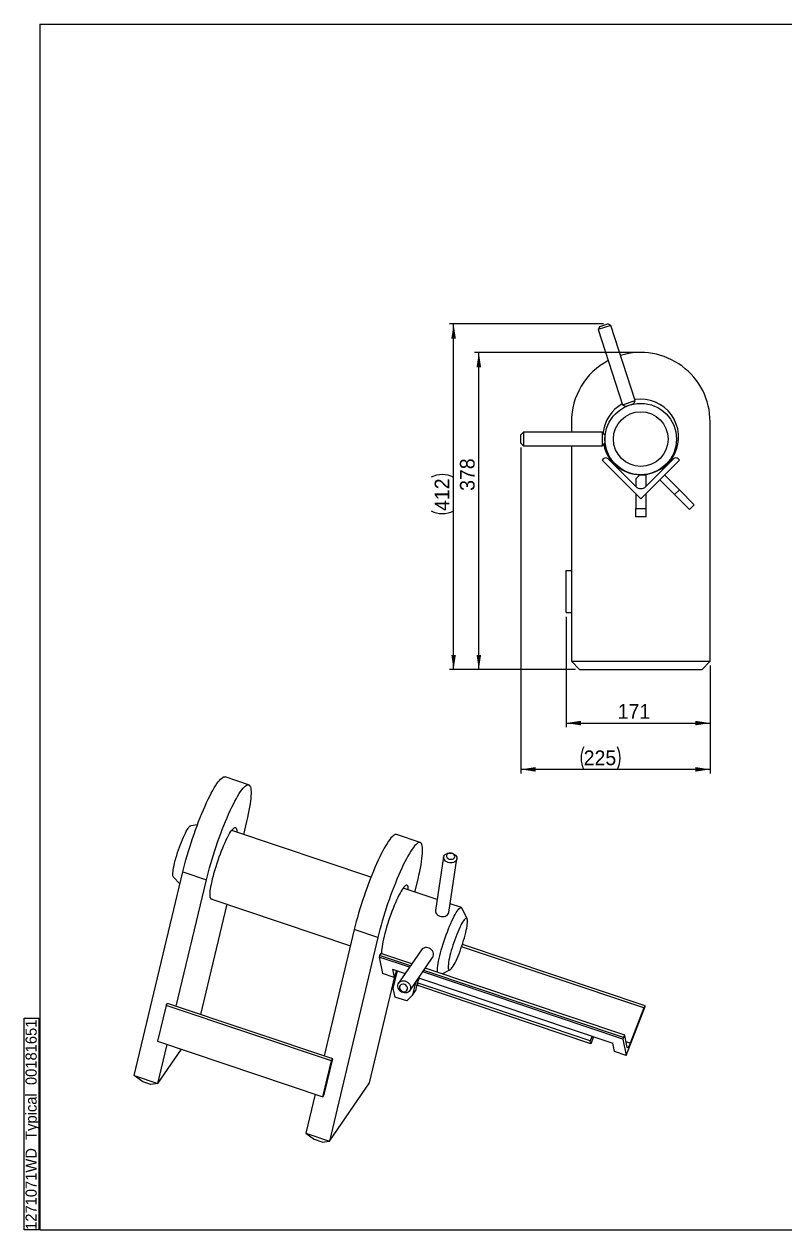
# Model space of a CAD drawing. Header units: millimetres. Extents: x 8 to 2090, y 25 to 1460.
# Drawn here: x 8 to 912, y 25 to 1460 of the extents above; entities that cross this region are included whole.
import ezdxf

# ---------------------------------------------------------------- set-up
doc = ezdxf.new("R2010")
doc.units = ezdxf.units.MM
doc.header["$LTSCALE"] = 5
doc.layers.add('AM_0', color=7, linetype='Continuous', lineweight=25)
doc.layers.add('AM_5', color=3, linetype='Continuous')
doc.layers.add('AM_6', color=2, linetype='Continuous')
doc.styles.add('SLDTEXTSTYLE0', font='ARIAL.TTF', dxfattribs={"width": 0.948})
doc.dimstyles.new('SLDDIMSTYLE0', dxfattribs={"dimtxt": 17.5, "dimasz": 17.5, "dimexe": 0, "dimexo": 0.0625, "dimgap": 4.375, "dimtad": 1, "dimdec": 1, "dimrnd": 1e-09, "dimzin": 12, "dimdsep": 46, "dimtxsty": 'SLDTEXTSTYLE0', "dimsah": 1, "dimcen": 0.09, "dimadec": 0, "dimazin": 3, "dimtfac": 1, "dimtdec": 1, "dimtofl": 0, "dimtmove": 0, "dimatfit": 3, "dimfxl": 1, "dimfrac": 2, "dimtolj": 1, "dimtzin": 12, "dimarcsym": 0})
doc.dimstyles.new('SLDDIMSTYLE2', dxfattribs={"dimtxt": 17.5, "dimasz": 17.5, "dimexe": 0, "dimexo": 0.0625, "dimgap": 4.375, "dimtad": 1, "dimdec": 0, "dimrnd": 1e-09, "dimzin": 12, "dimdsep": 46, "dimtxsty": 'SLDTEXTSTYLE0', "dimsah": 1, "dimcen": 0.09, "dimadec": 0, "dimazin": 3, "dimtfac": 1, "dimtdec": 0, "dimtofl": 0, "dimtmove": 0, "dimatfit": 3, "dimfxl": 1, "dimfrac": 2, "dimtolj": 1, "dimtzin": 12, "dimarcsym": 0})

# ---------------------------------------------------------------- blocks, each defined once
blk = doc.blocks.new('SW_NOTE_0')
at = {"layer": 'AM_6', "color": 0}
for p, q in [((-18.8, 0.2), (-18.8, 251.9)), ((-18.8, 251.9), (-1.4, 251.9)), ((-1.4, 251.9), (-1.4, 0.2)), ((-1.4, 0.2), (-18.8, 0.2))]:
    blk.add_line(p, q, dxfattribs=at)
at = {"layer": 'AM_6', "color": 0, "insert": (-17.1, 0), "char_height": 13.229, "attachment_point": 1, "rotation": 90, "style": 'SLDTEXTSTYLE0'}
blk.add_mtext('1271071WD_Typical_00181651', dxfattribs=at)
blk = doc.blocks.new('_D_2')
at = {"layer": 'AM_5'}
for p, q in [((652.3, 754.7), (652.3, 623.1)), ((823.3, 696.7), (823.3, 623.1)), ((652.3, 628.1), (823.3, 628.1))]:
    blk.add_line(p, q, dxfattribs=at)
for points in [[(652.3, 628.1), (669.8, 625.4), (669.8, 630.8)], [(823.3, 628.1), (805.8, 630.8), (805.8, 625.4)]]:
    blk.add_solid(points, dxfattribs=at)
at = {"layer": 'AM_5', "insert": (713.4, 650.7), "char_height": 17.5, "attachment_point": 1, "style": 'SLDTEXTSTYLE0'}
blk.add_mtext('171', dxfattribs=at)
blk = doc.blocks.new('_D_3')
at = {"layer": 'AM_5'}
for p, q in [((735.8, 1069.2), (543.3, 1069.2)), ((548.3, 691.7), (548.3, 1069.2)), ((663.3, 691.7), (543.3, 691.7))]:
    blk.add_line(p, q, dxfattribs=at)
for points in [[(548.3, 1069.2), (545.6, 1051.7), (551, 1051.7)], [(548.3, 691.7), (551, 709.2), (545.6, 709.2)]]:
    blk.add_solid(points, dxfattribs=at)
at = {"layer": 'AM_5', "insert": (525.8, 904.5), "char_height": 17.5, "attachment_point": 1, "rotation": 90, "style": 'SLDTEXTSTYLE0'}
blk.add_mtext('378', dxfattribs=at)
blk = doc.blocks.new('_D_4')
at = {"layer": 'AM_5'}
for p, q in [((696.6, 1103.2), (513.3, 1103.2)), ((518.3, 691.7), (518.3, 1103.2)), ((663.3, 691.7), (513.3, 691.7))]:
    blk.add_line(p, q, dxfattribs=at)
for centre, start, end in [((504.9, 893.8), 63.4349, 116.5651), ((504.9, 907.4), 243.4349, 296.5651)]:
    blk.add_arc(centre, 30, start, end, dxfattribs=at)
for points in [[(518.3, 1103.2), (515.6, 1085.7), (521, 1085.7)], [(518.3, 691.7), (521, 709.2), (515.6, 709.2)]]:
    blk.add_solid(points, dxfattribs=at)
at = {"layer": 'AM_5', "insert": (495.8, 880.6), "char_height": 17.5, "attachment_point": 1, "rotation": 90, "style": 'SLDTEXTSTYLE0'}
blk.add_mtext('412', dxfattribs=at)
blk = doc.blocks.new('_D_5')
at = {"layer": 'AM_5'}
for p, q in [((598.3, 956.2), (598.3, 568)), ((823.3, 696.7), (823.3, 568)), ((823.3, 573), (598.3, 573))]:
    blk.add_line(p, q, dxfattribs=at)
for centre, start, end in [((699.8, 586.4), 153.4349, 206.5651), ((686.2, 586.4), 333.4349, 26.5651)]:
    blk.add_arc(centre, 30, start, end, dxfattribs=at)
for points in [[(598.3, 573), (615.8, 570.3), (615.8, 575.7)], [(823.3, 573), (805.8, 575.7), (805.8, 570.3)]]:
    blk.add_solid(points, dxfattribs=at)
at = {"layer": 'AM_5', "insert": (673, 595.5), "char_height": 17.5, "attachment_point": 1, "style": 'SLDTEXTSTYLE0'}
blk.add_mtext('225', dxfattribs=at)

msp = doc.modelspace()

# ---------------------------------------------------------------- linework, layer by layer
at = {"layer": 'AM_0'}
for p, q in [((26.34, 1460.01), (26.34, 24.91)), ((26.34, 1460.01), (2075.04, 1460.01)), ((705.33, 1101.31), (690.12, 1096.36)), ((692.04, 1100.14), (690.12, 1096.36)), ((690.12, 1096.36), (719.16, 1006.96)), ((692.04, 1100.14), (701.55, 1103.23)), ((705.33, 1101.31), (701.55, 1103.23)), ((734.38, 1011.91), (705.33, 1101.31)), ((719.16, 1006.96), (734.38, 1011.91)), ((719.16, 1006.96), (722.94, 1005.04)), ((732.45, 1008.13), (722.94, 1005.04)), ((732.45, 1008.13), (734.38, 1011.91)), ((658.33, 986.66), (658.33, 974.16)), ((823.33, 701.66), (823.33, 986.66)), ((601.33, 974.16), (598.33, 971.16)), ((598.33, 961.16), (598.33, 971.16)), ((695.33, 974.16), (601.33, 974.16)), ((601.33, 974.16), (601.33, 958.16)), ((698.33, 971.16), (695.33, 974.16)), ((695.33, 958.16), (695.33, 974.16)), ((698.33, 971.16), (698.33, 961.16)), ((598.33, 961.16), (601.33, 958.16)), ((601.33, 958.16), (695.33, 958.16)), ((658.33, 958.16), (658.33, 701.66)), ((695.33, 958.16), (698.33, 961.16)), ((696.28, 942.5), (694.87, 941.09)), ((694.87, 941.09), (740.83, 895.12)), ((734.82, 909.62), (701.94, 942.5)), ((740.83, 895.12), (786.79, 941.09)), ((779.72, 942.5), (746.84, 909.62)), ((786.79, 941.09), (785.38, 942.5)), ((739.83, 923.66), (734.83, 918.66)), ((734.83, 918.66), (734.83, 909.61)), ((739.83, 923.66), (746.83, 923.66)), ((746.83, 923.66), (746.83, 909.61)), ((769.12, 923.41), (786.79, 905.73)), ((763.46, 917.75), (781.14, 900.07)), ((786.79, 905.73), (781.14, 900.07)), ((786.79, 905.73), (804.47, 888.05)), ((734.83, 901.12), (734.83, 883.66)), ((746.83, 901.12), (746.83, 883.66)), ((781.14, 900.07), (798.82, 882.4)), ((734.83, 883.66), (746.83, 883.66)), ((734.83, 873.66), (734.83, 883.66)), ((746.83, 883.66), (746.83, 873.66)), ((804.47, 888.05), (798.82, 882.4)), ((746.83, 873.66), (734.83, 873.66)), ((652.33, 759.66), (652.33, 809.66)), ((652.33, 809.66), (658.33, 809.66)), ((652.33, 759.66), (658.33, 759.66)), ((668.33, 691.66), (658.33, 701.66)), ((658.33, 701.66), (823.33, 701.66)), ((813.33, 691.66), (668.33, 691.66)), ((813.33, 691.66), (823.33, 701.66)), ((274.59, 554.58), (246.53, 564.02)), ((213.72, 507.15), (205.87, 506)), ((272.17, 511.13), (268.47, 495.6)), ((419.99, 444.62), (254.44, 500.32)), ((478.51, 485.97), (450.45, 495.41)), ((506.47, 468.78), (496.76, 404.97)), ((512.58, 402.56), (522.29, 466.38)), ((138.55, 208.65), (196.33, 451.09)), ((196.33, 451.09), (224.39, 441.65)), ((185.22, 444.59), (192.91, 436.75)), ((188.51, 291.08), (224.39, 441.65)), ((498.76, 418.12), (458.37, 431.71)), ((472.4, 426.99), (476.1, 442.52)), ((229.56, 419.01), (395.64, 363.13)), ((248.69, 412.57), (217.41, 281.36)), ((527.55, 408.43), (514.15, 412.94)), ((534.39, 395.12), (528.43, 407.54)), ((400.25, 382.48), (364.37, 231.91)), ((428.31, 373.04), (400.25, 382.48)), ((428.31, 373.04), (370.54, 130.6)), ((744.5, 289.03), (527.83, 361.92)), ((746.02, 291.6), (528.76, 364.7)), ((430.35, 351.45), (429.65, 349.65)), ((429.65, 349.65), (433.65, 329.91)), ((465.9, 337.46), (429.65, 349.65)), ((467.04, 339.11), (430.35, 351.45)), ((468.76, 341.62), (431.87, 354.03)), ((480.2, 358.25), (452.97, 318.66)), ((466.16, 309.6), (493.38, 349.18)), ((445.65, 335.21), (447.68, 325.19)), ((445.65, 335.21), (460.84, 330.1)), ((451.03, 333.41), (445.96, 312.13)), ((447.68, 325.19), (450.88, 333.46)), ((719.64, 252.09), (481.67, 332.15)), ((720.34, 253.89), (482.81, 333.8)), ((721.86, 256.47), (484.53, 336.31)), ((504.61, 329.56), (513.94, 334.34)), ((418.32, 200.08), (448.87, 328.26)), ((447.68, 325.19), (433.65, 329.91)), ((472.98, 319.51), (469.34, 304.26)), ((475.1, 318.91), (472.82, 309.31)), ((477.2, 324.6), (475.07, 319.09)), ((475.07, 319.09), (475.74, 315.75)), ((680.86, 249.85), (475.07, 319.09)), ((476.45, 324.57), (475.28, 319.64)), ((681.54, 246.51), (475.74, 315.75)), ((476.61, 324.8), (707.57, 247.09)), ((445.96, 312.13), (448.61, 302.05)), ((462.64, 297.33), (448.61, 302.05)), ((462.64, 297.33), (469.34, 304.26)), ((469.34, 304.26), (472.82, 309.31)), ((176.48, 292.02), (166.34, 249.48)), ((176.48, 292.02), (178.22, 294.54)), ((372.92, 225.92), (176.48, 292.02)), ((374.66, 228.45), (178.22, 294.54)), ((723.63, 232.35), (746.26, 290.8)), ((744.5, 289.03), (728.31, 247.21)), ((746.26, 290.8), (746.14, 291.41)), ((166.34, 249.48), (362.78, 183.39)), ((166.61, 199.21), (177.68, 245.67)), ((683, 255.36), (680.86, 249.85)), ((681.54, 246.51), (680.86, 249.85)), ((684.74, 254.78), (681.54, 246.51)), ((709.6, 237.07), (707.57, 247.09)), ((720.34, 253.89), (719.64, 252.09)), ((719.64, 252.09), (723.63, 232.35)), ((724.83, 242.15), (721.97, 256.27)), ((728.31, 247.21), (723.48, 248.84)), ((166.61, 199.21), (194.64, 239.96)), ((723.63, 232.35), (709.6, 237.07)), ((362.78, 183.39), (372.92, 225.92)), ((364.52, 185.92), (374.66, 228.45)), ((372.92, 225.92), (374.66, 228.45)), ((138.55, 208.65), (166.61, 199.21)), ((148.77, 201.21), (138.55, 208.65)), ((158.13, 198.06), (148.77, 201.21)), ((166.61, 199.21), (158.13, 198.06)), ((370.54, 130.6), (418.32, 200.08)), ((353.55, 186.5), (342.47, 140.04)), ((362.78, 183.39), (364.52, 185.92)), ((342.47, 140.04), (370.54, 130.6)), ((342.47, 140.04), (352.7, 132.6)), ((362.05, 129.45), (352.7, 132.6)), ((362.05, 129.45), (370.54, 130.6)), ((26.34, 24.91), (2075.04, 24.91))]:
    msp.add_line(p, q, dxfattribs=at)
at = {"layer": 'AM_0', "flags": 128}
for points in [[(196.33, 451.09), (197.47, 455.75), (198.71, 460.55), (200.05, 465.45), (201.47, 470.44), (202.97, 475.49), (204.54, 480.59), (206.19, 485.71), (207.89, 490.83), (209.64, 495.93), (211.44, 500.99), (213.28, 505.98), (215.15, 510.89), (217.04, 515.69), (218.94, 520.36), (220.85, 524.88), (222.76, 529.24), (224.65, 533.41), (226.53, 537.37), (228.37, 541.12), (230.19, 544.63), (231.96, 547.88), (233.68, 550.87), (235.34, 553.59), (236.94, 556.01), (238.47, 558.13), (239.92, 559.94), (241.28, 561.44), (242.56, 562.61), (243.73, 563.45), (244.81, 563.96), (245.78, 564.14), (246.53, 564.02)], [(224.39, 441.65), (225.53, 446.31), (226.78, 451.1), (228.11, 456.01), (229.53, 460.99), (231.03, 466.05), (232.61, 471.15), (234.25, 476.27), (235.95, 481.39), (237.71, 486.49), (239.51, 491.55), (241.34, 496.54), (243.21, 501.45), (245.1, 506.25), (247, 510.92), (248.91, 515.44), (250.82, 519.79), (252.71, 523.96), (254.59, 527.93), (256.44, 531.68), (258.25, 535.18), (260.02, 538.44), (261.74, 541.43), (263.41, 544.15), (265.01, 546.57), (266.53, 548.69), (267.98, 550.5), (269.34, 552), (270.62, 553.17), (271.8, 554.01), (272.88, 554.52), (273.85, 554.7), (274.71, 554.54), (275.46, 554.04), (276.09, 553.21), (276.61, 552.06), (277, 550.58), (277.27, 548.78), (277.42, 546.67), (277.44, 544.26), (277.33, 541.57), (277.11, 538.59), (276.75, 535.34), (276.28, 531.84), (275.69, 528.11), (274.98, 524.15), (274.15, 519.99), (273.22, 515.65), (272.17, 511.13)], [(185.22, 444.59), (185.09, 444.75), (184.76, 445.46), (184.55, 446.49), (184.46, 447.84), (184.5, 449.48), (184.67, 451.41), (184.96, 453.6), (185.37, 456.02), (185.9, 458.66), (186.54, 461.47), (187.28, 464.44), (188.11, 467.52), (189.03, 470.69), (190.03, 473.9), (191.09, 477.13), (192.21, 480.34), (193.36, 483.49), (194.55, 486.55), (195.75, 489.48), (196.95, 492.26), (198.14, 494.85), (199.31, 497.22), (200.44, 499.36), (201.52, 501.22), (202.54, 502.8)], [(202.54, 502.8), (203.49, 504.08), (204.35, 505.05), (205.12, 505.68), (205.8, 505.98), (205.87, 506)], [(231.21, 418.46), (230.81, 418.37), (230.17, 418.47), (229.64, 418.91), (229.23, 419.67), (228.94, 420.76), (228.77, 422.17), (228.73, 423.88), (228.81, 425.88), (229.01, 428.16), (229.34, 430.69), (229.79, 433.46), (230.35, 436.45), (231.02, 439.63), (231.8, 442.98), (232.69, 446.47), (233.66, 450.07), (234.72, 453.76), (235.86, 457.51), (237.07, 461.29), (238.33, 465.06), (239.65, 468.8), (241.01, 472.49), (242.39, 476.08), (243.79, 479.56), (245.2, 482.89), (246.6, 486.05), (247.99, 489.01), (249.35, 491.76), (250.67, 494.27), (251.95, 496.51), (253.17, 498.48), (254.32, 500.16), (255.4, 501.53), (256.39, 502.58), (257.29, 503.31), (258.09, 503.71), (258.79, 503.77), (259.38, 503.51), (259.85, 502.9), (260.2, 501.98), (260.43, 500.73), (260.53, 499.17), (260.54, 498.27)], [(450.45, 495.41), (449.71, 495.53), (448.74, 495.35), (447.66, 494.84), (446.48, 494), (445.21, 492.83), (443.84, 491.33), (442.39, 489.52), (440.87, 487.4), (439.27, 484.98), (437.6, 482.27), (435.88, 479.27), (434.11, 476.02), (432.3, 472.51), (430.45, 468.76), (428.57, 464.8), (426.68, 460.63), (424.77, 456.27), (422.87, 451.75), (420.96, 447.08), (419.07, 442.28), (417.21, 437.37), (415.37, 432.38), (413.57, 427.32), (411.81, 422.22), (410.11, 417.1), (408.47, 411.98), (406.89, 406.88), (405.39, 401.83), (403.97, 396.84), (402.64, 391.94), (401.4, 387.14), (400.25, 382.48)], [(476.1, 442.52), (477.14, 447.04), (478.08, 451.38), (478.9, 455.54), (479.61, 459.5), (480.2, 463.24), (480.68, 466.73), (481.03, 469.98), (481.26, 472.96), (481.36, 475.66), (481.34, 478.06), (481.2, 480.17), (480.93, 481.97), (480.53, 483.45), (480.02, 484.61), (479.38, 485.43), (478.63, 485.93), (477.77, 486.09), (476.8, 485.91), (475.72, 485.4), (474.54, 484.56), (473.27, 483.39), (471.9, 481.89), (470.46, 480.08), (468.93, 477.96), (467.33, 475.54), (465.67, 472.82), (463.95, 469.83), (462.18, 466.58), (460.36, 463.07), (458.51, 459.32), (456.64, 455.36), (454.74, 451.19), (452.84, 446.83), (450.93, 442.31), (449.03, 437.64), (447.14, 432.84), (445.27, 427.93), (443.43, 422.94), (441.63, 417.88), (439.88, 412.78), (438.17, 407.66), (436.53, 402.54), (434.96, 397.44), (433.46, 392.39), (432.03, 387.4), (430.7, 382.5), (429.46, 377.7), (428.31, 373.04)], [(511.67, 462.27), (510.13, 462.94), (508.78, 463.82), (507.7, 464.88), (506.92, 466.06), (506.5, 467.32), (506.44, 468.59), (506.76, 469.81), (507.43, 470.92), (508.43, 471.88), (509.7, 472.64), (511.19, 473.16), (512.84, 473.42), (514.55, 473.41), (516.26, 473.13), (517.88, 472.58), (519.33, 471.8), (520.55, 470.83), (521.49, 469.7), (522.09, 468.47), (522.33, 467.2), (522.2, 465.95), (521.7, 464.78), (520.86, 463.73), (519.72, 462.87), (518.33, 462.22), (516.75, 461.83), (515.06, 461.71), (513.34, 461.86), (511.67, 462.27)], [(513, 466.3), (514.32, 466), (515.67, 465.96), (516.95, 466.2), (518.06, 466.69), (518.92, 467.4), (519.47, 468.27), (519.66, 469.24), (519.48, 470.24), (518.95, 471.2), (518.1, 472.03), (517, 472.69), (515.72, 473.12), (514.37, 473.29), (513.05, 473.18), (511.84, 472.81), (510.85, 472.21), (510.14, 471.41), (509.76, 470.48), (509.76, 469.49), (510.12, 468.5), (510.81, 467.6), (511.8, 466.85), (513, 466.3)], [(464.46, 429.66), (464.46, 430.56), (464.35, 432.12), (464.12, 433.37), (463.77, 434.29), (463.3, 434.9), (462.71, 435.17), (462.02, 435.1), (461.22, 434.7), (460.32, 433.97), (459.32, 432.92), (458.25, 431.55), (457.09, 429.87), (455.87, 427.9), (454.6, 425.66), (453.27, 423.15), (451.91, 420.4), (450.52, 417.44), (449.12, 414.28), (447.71, 410.95), (446.31, 407.47), (444.93, 403.88), (443.58, 400.2), (442.26, 396.45), (440.99, 392.68), (439.79, 388.9), (438.65, 385.15), (437.59, 381.46), (436.61, 377.86), (435.73, 374.37), (434.95, 371.02), (434.27, 367.84), (433.71, 364.85), (433.26, 362.08), (432.94, 359.55), (432.73, 357.27), (432.65, 355.27), (432.68, 353.76)], [(496.76, 404.97), (496.73, 404.77), (496.79, 403.5), (497.21, 402.25), (497.98, 401.06), (499.07, 400), (500.42, 399.12), (501.96, 398.46)], [(499.01, 331.44), (498.97, 332.68), (499.03, 334.58), (499.21, 336.75), (499.51, 339.18), (499.94, 341.86), (500.48, 344.75), (501.13, 347.83), (501.89, 351.08), (502.75, 354.48), (503.7, 357.99), (504.74, 361.58), (505.85, 365.22), (507.03, 368.9), (508.27, 372.56), (509.56, 376.19), (510.88, 379.75), (512.23, 383.22), (513.6, 386.56), (514.96, 389.74), (516.32, 392.75), (517.66, 395.56), (518.97, 398.14), (520.24, 400.47), (521.46, 402.53), (522.61, 404.31)], [(501.96, 398.46), (503.63, 398.04), (505.35, 397.89), (507.04, 398.02), (508.62, 398.41), (510.01, 399.05), (511.15, 399.92), (511.99, 400.96), (512.49, 402.14), (512.58, 402.56)], [(522.61, 404.31), (523.7, 405.78), (524.7, 406.95), (525.61, 407.79), (526.43, 408.31), (527.15, 408.49), (527.75, 408.34), (528.25, 407.86), (528.43, 407.54)], [(529.94, 392.65), (528.92, 391.07), (527.84, 389.2), (526.71, 387.07), (525.54, 384.7), (524.35, 382.11), (523.15, 379.33), (521.95, 376.39), (520.77, 373.33), (519.61, 370.18), (518.49, 366.98), (517.43, 363.75), (516.44, 360.53), (515.52, 357.37), (514.68, 354.28), (513.94, 351.32), (513.3, 348.51), (512.78, 345.87), (512.36, 343.45), (512.07, 341.26), (511.91, 339.33), (511.86, 337.68), (511.95, 336.34), (512.16, 335.3), (512.49, 334.6), (512.94, 334.22), (513.5, 334.18), (514.18, 334.48), (514.95, 335.12), (515.82, 336.08), (516.76, 337.36), (517.78, 338.94), (518.86, 340.81), (519.99, 342.94), (521.16, 345.32), (522.35, 347.91), (523.55, 350.68), (524.75, 353.62), (525.94, 356.68), (527.09, 359.83), (528.21, 363.04), (529.27, 366.26), (530.27, 369.48), (531.19, 372.65), (532.02, 375.73), (532.76, 378.69), (533.4, 381.51), (533.93, 384.14), (534.34, 386.57), (534.63, 388.75), (534.8, 390.68), (534.84, 392.33), (534.75, 393.68), (534.55, 394.71), (534.21, 395.42), (533.76, 395.79), (533.2, 395.83), (532.53, 395.53), (531.75, 394.89), (530.89, 393.93), (529.94, 392.65)], [(493.38, 349.18), (493.57, 349.47), (494.17, 350.83), (494.44, 352.33), (494.34, 353.89), (493.89, 355.45), (493.11, 356.92), (492.04, 358.25), (490.72, 359.36), (489.21, 360.21), (487.59, 360.75), (485.94, 360.97), (484.32, 360.84), (482.82, 360.39), (481.51, 359.62), (480.44, 358.57), (480.2, 358.25)], [(457.94, 307.32), (456.37, 308.02), (454.95, 309.01), (453.75, 310.24), (452.81, 311.64), (452.2, 313.17), (451.92, 314.73), (452.01, 316.27), (452.44, 317.71), (453.21, 318.99), (454.28, 320.03), (455.6, 320.8), (457.1, 321.26), (458.71, 321.38), (460.37, 321.17), (461.99, 320.62), (463.49, 319.77), (464.81, 318.66), (465.89, 317.34), (466.67, 315.86), (467.12, 314.31), (467.21, 312.75), (466.95, 311.25), (466.34, 309.88), (465.42, 308.72), (464.22, 307.8), (462.8, 307.19), (461.24, 306.9), (459.59, 306.94), (457.94, 307.32)], [(457.68, 308.61), (458.98, 308.35), (460.26, 308.41), (461.42, 308.81), (462.38, 309.51), (463.07, 310.46), (463.43, 311.59), (463.44, 312.81), (463.1, 314.03), (462.44, 315.17), (461.49, 316.14), (460.34, 316.87), (459.07, 317.29), (457.76, 317.39), (456.53, 317.16), (455.46, 316.6), (454.63, 315.77), (454.1, 314.73), (453.91, 313.54), (454.08, 312.31), (454.59, 311.11), (455.4, 310.05), (456.46, 309.19), (457.68, 308.61)], [(746.14, 291.41), (746.06, 291.58), (745.94, 291.6), (745.77, 291.48), (745.56, 291.21), (745.31, 290.82), (745.05, 290.31), (744.78, 289.7), (744.5, 289.03)], [(721.97, 256.27), (721.9, 256.44), (721.77, 256.46), (721.6, 256.34), (721.39, 256.08), (721.15, 255.68), (720.89, 255.17), (720.61, 254.57), (720.34, 253.89)], [(728.31, 247.21), (727.72, 245.77), (727.14, 244.48), (726.58, 243.4), (726.07, 242.56), (725.62, 242), (725.26, 241.74), (724.99, 241.79), (724.83, 242.15)]]:
    msp.add_lwpolyline(points, dxfattribs=at)
at = {"layer": 'AM_0'}
for radius in [42.5, 32.5]:
    msp.add_circle((740.83, 966.16), radius, dxfattribs=at)
for centre, radius, start, end in [((740.83, 986.66), 82.5, 0, 106.84348), ((740.83, 986.66), 82.5, 118.00626, 180), ((740.83, 968.66), 45, 119.24153, 173.94244), ((740.83, 968.66), 45, 270, 98.75769), ((740.83, 968.66), 45, 191.63491, 270), ((699.11, 939.67), 4, 45, 135), ((782.55, 939.67), 4, 45, 135), ((740.83, 915.63), 8.5, 225, 315), ((435.23, 350.31), 5.02, 132.08631, 166.79081)]:
    msp.add_arc(centre, radius, start, end, dxfattribs=at)

# ---------------------------------------------------------------- block references
at = {"layer": 'AM_6'}
msp.add_blockref('SW_NOTE_0', (26.42, 24.91), dxfattribs=at)

# ---------------------------------------------------------------- dimensions: what is measured, and where the dimension line sits
at = {"layer": 'AM_5'}
dim = msp.add_linear_dim(base=(518.33, 1103.23), p1=(668.33, 691.66), p2=(701.55, 1103.23), angle=90, text='(<>)', dimstyle='SLDDIMSTYLE2', dxfattribs=at)
dim.commit()
dim.dimension.update_dxf_attribs({"geometry": '_D_4', "text_midpoint": (518.33, 900.61), "dimtype": 160})
dim = msp.add_linear_dim(base=(548.33247049, 1069.16358772), p1=(668.33247049, 691.66358772), p2=(740.83247049, 1069.16358772), angle=90, dimstyle='SLDDIMSTYLE2', dxfattribs=at)
dim.commit()
dim.dimension.update_dxf_attribs({"geometry": '_D_3', "text_midpoint": (548.33247049, 924.55621491), "dimtype": 160})
dim = msp.add_linear_dim(base=(598.33, 572.96), p1=(823.33, 701.66), p2=(598.33, 961.16), text='(<>)', dimstyle='SLDDIMSTYLE0', dxfattribs=at)
dim.commit()
dim.dimension.update_dxf_attribs({"geometry": '_D_5', "text_midpoint": (693.03, 572.96), "dimtype": 160})
dim = msp.add_linear_dim(base=(823.33, 628.11), p1=(652.33, 759.66), p2=(823.33, 701.66), dimstyle='SLDDIMSTYLE0', dxfattribs=at)
dim.commit()
dim.dimension.update_dxf_attribs({"geometry": '_D_2', "text_midpoint": (733.47, 628.11), "dimtype": 160})

doc.saveas('drawing.dxf')
